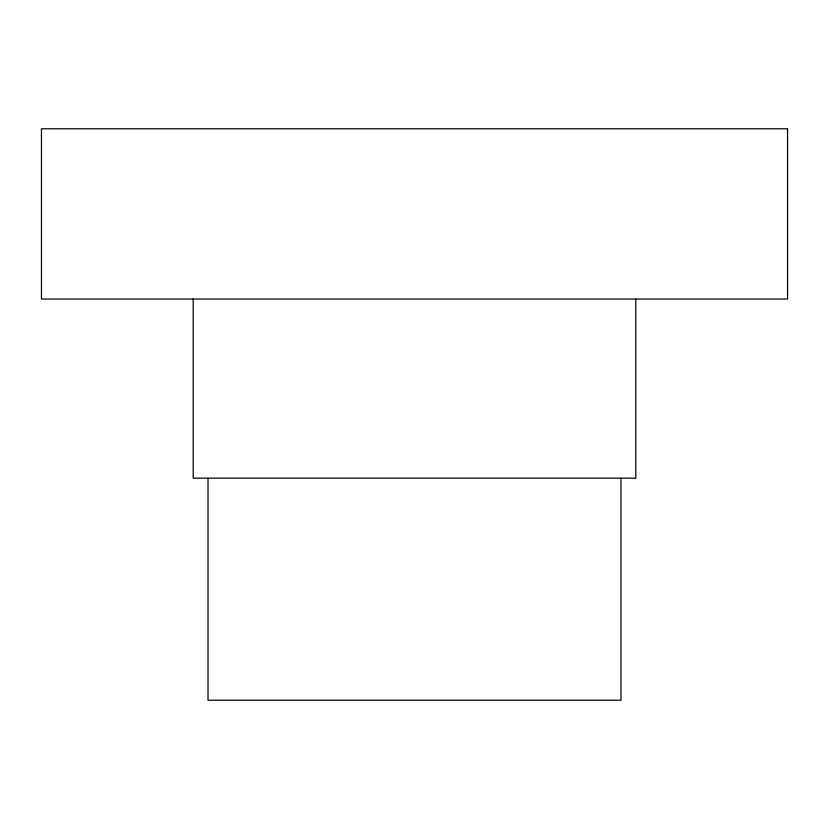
<?xml version="1.0" encoding="UTF-8"?>
<svg xmlns="http://www.w3.org/2000/svg" width="829" height="829" viewBox="0 0 829 829"><rect width="100%" height="100%" fill="white"/><g stroke="black" fill="none" stroke-linecap="round" stroke-linejoin="round"><path stroke-width="1.24" d="M635.802 299.041L635.802 478.167L193.198 478.167L193.198 299.041M620.983 478.167L620.983 700.215L208.017 700.215L208.017 478.167M787.55 128.785L41.45 128.785L41.45 299.041L787.55 299.041L787.55 128.785"/></g></svg>
